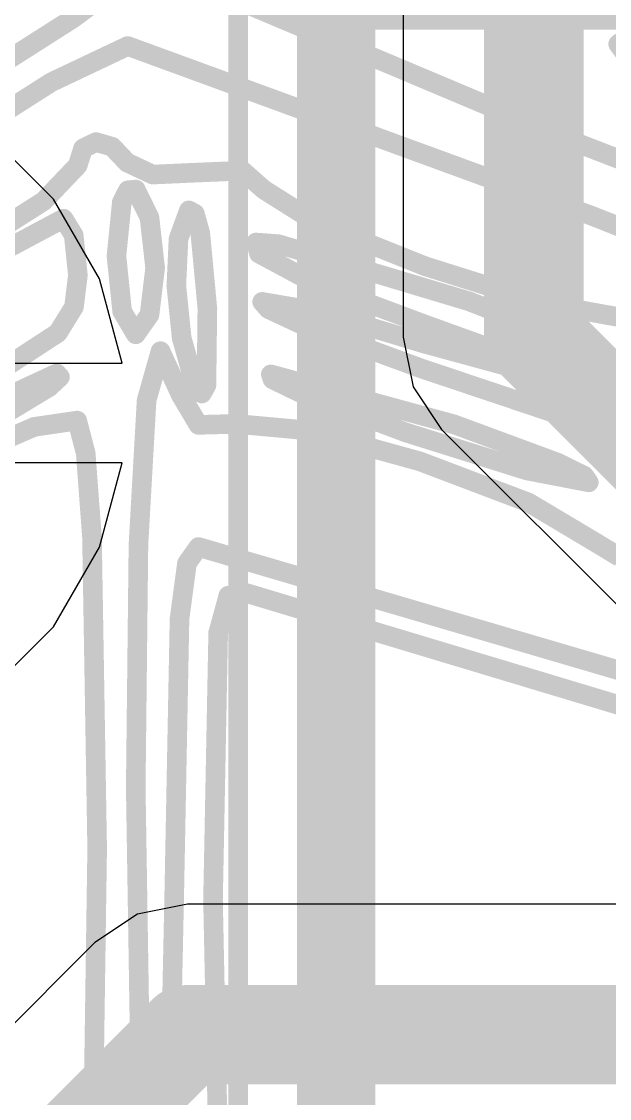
# Model space of a CAD drawing. Header units: inches. Extents: x 1.37 to 4.6, y 1.74 to 5.29.
# Drawn here: x 2.446 to 2.5052, y 2.8838 to 2.9921 of the extents above; entities that cross this region are included whole.
import ezdxf

# ---------------------------------------------------------------- set-up
doc = ezdxf.new("R2010")
doc.units = ezdxf.units.IN
doc.header["$MEASUREMENT"] = 0
for name, color, linetype in [('BottomLayer', 5, 'Continuous'), ('BottomOverlay', 54, 'Continuous'), ('Mechanical13', 56, 'Continuous'), ('Mechanical15', 56, 'Continuous'), ('TopLayer', 1, 'Continuous'), ('TopOverlay', 2, 'Continuous')]:
    doc.layers.add(name, color=color, linetype=linetype)

# ---------------------------------------------------------------- blocks, each defined once
blk = doc.blocks.new('SOP_16_18')
at = {"layer": 'Mechanical13', "const_width": 0.00394}
blk.add_lwpolyline([(0.07677, -0.19488), (-0.07677, -0.19488)], dxfattribs=at)
at = {"layer": 'Mechanical15', "const_width": 0.00197}
blk.add_lwpolyline([(0.15, -0.20472), (-0.15, -0.20472)], dxfattribs=at)
at = {"layer": 'TopOverlay', "const_width": 0.00787}
for points in [[(-0.06102, -0.19488), (-0.06102, 0.19488)], [(0.06102, -0.19488), (-0.06102, -0.19488)]]:
    blk.add_lwpolyline(points, dxfattribs=at)
at = {"layer": 'TopOverlay', "const_width": 0.00394}
blk.add_lwpolyline([(-0.06299, -0.19488, 1), (-0.05906, -0.19488, 1)], format="xyb", close=True, dxfattribs=at)
blk.add_lwpolyline([(-0.06299, -0.19488, 1), (-0.05906, -0.19488, 1)], format="xyb", close=True, dxfattribs=at)

msp = doc.modelspace()

# ---------------------------------------------------------------- linework, layer by layer
at = {"layer": 'BottomLayer'}
for p, q in [((2.44927, 2.97425), (2.44275, 2.98076)), ((2.45387, 2.96626), (2.44927, 2.97425)), ((2.45615, 2.95776), (2.45387, 2.96626)), ((2.42626, 2.95776), (2.45615, 2.95776)), ((2.45615, 2.94775), (2.42626, 2.94775)), ((2.45387, 2.93925), (2.45615, 2.94775)), ((2.44927, 2.93126), (2.45387, 2.93925)), ((2.44275, 2.92475), (2.44927, 2.93126))]:
    msp.add_line(p, q, dxfattribs=at)
at = {"layer": 'BottomOverlay', "const_width": 0.00197}
for points in [[(2.4611, 2.99707), (2.50101, 2.98026)], [(2.45123, 2.99244), (2.45602, 2.996)], [(2.4215, 2.9735), (2.45123, 2.99244)], [(2.50604, 2.98986), (2.50755, 2.99088)], [(2.44904, 2.98602), (2.45672, 2.98966)], [(2.45672, 2.98966), (2.50329, 2.97262)], [(2.50604, 2.98986), (2.50792, 2.98729)], [(2.43059, 2.97425), (2.44904, 2.98602)], [(2.45223, 2.97936), (2.45353, 2.98)], [(2.45353, 2.98), (2.45515, 2.97953)], [(2.45515, 2.97953), (2.45668, 2.97793)], [(2.50101, 2.98026), (2.54014, 2.96513)], [(2.45169, 2.97765), (2.45223, 2.97936)], [(2.44828, 2.97407), (2.45169, 2.97765)], [(2.45668, 2.97793), (2.45924, 2.97673)], [(2.45924, 2.97673), (2.46366, 2.97693)], [(2.46366, 2.97693), (2.46825, 2.97712)], [(2.46825, 2.97712), (2.47042, 2.97521)], [(2.45613, 2.97394), (2.45674, 2.97515)], [(2.45674, 2.97515), (2.45753, 2.97522)], [(2.45753, 2.97522), (2.45891, 2.97241)], [(2.47042, 2.97521), (2.47569, 2.97189)], [(2.44011, 2.96887), (2.44828, 2.97407)], [(2.45559, 2.96854), (2.45613, 2.97394)], [(2.46183, 2.97028), (2.46287, 2.97313)], [(2.46287, 2.97313), (2.46347, 2.97281)], [(2.43813, 2.96583), (2.45026, 2.9723)], [(2.45026, 2.9723), (2.45129, 2.97064)], [(2.45891, 2.97241), (2.45948, 2.96734)], [(2.46347, 2.97281), (2.46402, 2.97084)], [(2.47569, 2.97189), (2.48664, 2.96751)], [(2.50329, 2.97262), (2.56522, 2.94819)], [(2.46402, 2.97084), (2.46473, 2.96327)], [(2.45129, 2.97064), (2.45171, 2.96662)], [(2.46161, 2.96556), (2.46183, 2.97028)], [(2.46963, 2.9699), (2.46992, 2.96879)], [(2.46963, 2.9699), (2.47189, 2.96973)], [(2.47189, 2.96973), (2.491, 2.964)], [(2.46992, 2.96879), (2.47539, 2.96585)], [(2.45559, 2.96854), (2.45616, 2.96298)], [(2.48664, 2.96751), (2.4986, 2.96375)], [(2.45132, 2.96343), (2.45171, 2.96662)], [(2.45891, 2.96263), (2.45948, 2.96734)], [(2.46161, 2.96556), (2.46215, 2.96029)], [(2.47539, 2.96585), (2.48678, 2.96159)], [(2.4497, 2.96081), (2.45132, 2.96343)], [(2.46464, 2.95554), (2.46473, 2.96327)], [(2.47024, 2.96393), (2.47088, 2.9632)], [(2.47024, 2.96393), (2.47585, 2.96297)], [(2.47088, 2.9632), (2.4741, 2.9617)], [(2.491, 2.964), (2.50169, 2.95986)], [(2.4986, 2.96375), (2.50687, 2.96226)], [(2.45616, 2.96298), (2.45753, 2.96067)], [(2.45753, 2.96067), (2.45891, 2.96263)], [(2.47585, 2.96297), (2.48656, 2.95973)], [(2.4741, 2.9617), (2.48617, 2.95726)], [(2.48678, 2.96159), (2.49759, 2.95769)], [(2.44014, 2.95457), (2.4497, 2.96081)], [(2.46215, 2.96029), (2.46341, 2.95582)], [(2.45862, 2.95403), (2.46002, 2.95897)], [(2.46002, 2.95897), (2.46204, 2.95459)], [(2.48656, 2.95973), (2.50164, 2.95562)], [(2.50169, 2.95986), (2.50361, 2.95794)], [(2.50361, 2.95794), (2.5041, 2.95557)], [(2.43916, 2.9519), (2.44958, 2.95673)], [(2.44958, 2.95673), (2.44991, 2.95637)], [(2.47111, 2.95664), (2.48954, 2.95161)], [(2.47111, 2.95664), (2.47128, 2.95614)], [(2.48617, 2.95726), (2.5041, 2.95124)], [(2.49759, 2.95769), (2.50164, 2.95562)], [(2.44881, 2.95535), (2.44991, 2.95637)], [(2.46341, 2.95582), (2.46417, 2.95471)], [(2.47128, 2.95614), (2.47389, 2.95487)], [(2.5041, 2.95124), (2.5041, 2.95557)], [(2.44317, 2.95194), (2.44881, 2.95535)], [(2.46204, 2.95459), (2.46383, 2.95156)], [(2.46417, 2.95471), (2.46464, 2.95554)], [(2.47389, 2.95487), (2.48465, 2.95081)], [(2.4578, 2.93949), (2.45862, 2.95403)], [(2.43979, 2.9481), (2.44733, 2.95136)], [(2.44733, 2.95136), (2.45164, 2.95199)], [(2.45164, 2.95199), (2.4525, 2.9487)], [(2.46383, 2.95156), (2.46761, 2.95166)], [(2.46761, 2.95166), (2.47485, 2.951)], [(2.48954, 2.95161), (2.49993, 2.94777)], [(2.47485, 2.951), (2.4861, 2.94789)], [(2.48465, 2.95081), (2.49685, 2.94698)], [(2.4525, 2.9487), (2.45313, 2.94023)], [(2.4861, 2.94789), (2.49703, 2.94375)], [(2.49685, 2.94698), (2.50309, 2.94578)], [(2.49993, 2.94777), (2.50263, 2.94644)], [(2.50263, 2.94644), (2.50309, 2.94578)], [(2.49703, 2.94375), (2.50334, 2.93999)], [(2.45313, 2.94023), (2.45365, 2.90893)], [(2.45753, 2.91507), (2.4578, 2.93949)], [(2.50334, 2.93999), (2.50623, 2.93825)], [(2.46268, 2.93764), (2.46384, 2.93928)], [(2.46384, 2.93928), (2.50895, 2.92604)], [(2.46193, 2.93205), (2.46268, 2.93764)], [(2.46582, 2.93065), (2.46684, 2.93438)], [(2.46684, 2.93438), (2.46869, 2.93464)], [(2.46869, 2.93464), (2.50782, 2.92287)], [(2.46142, 2.90537), (2.46193, 2.93205)], [(2.4653, 2.90377), (2.46582, 2.93065)], [(2.45753, 2.91507), (2.45804, 2.88281)], [(2.45315, 2.87422), (2.45365, 2.90893)], [(2.4609, 2.88039), (2.46142, 2.90537)], [(2.4653, 2.90377), (2.46585, 2.87708)]]:
    msp.add_lwpolyline(points, dxfattribs=at)
at = {"layer": 'BottomOverlay', "const_width": 0.000984}
for points in [[(2.45074, 2.99244, 1), (2.45172, 2.99244, 1)], [(2.45074, 2.99244, 1), (2.45172, 2.99244, 1)], [(2.45623, 2.98966, 1), (2.45722, 2.98966, 1)], [(2.45623, 2.98966, 1), (2.45722, 2.98966, 1)], [(2.50555, 2.98986, 1), (2.50653, 2.98986, 1)], [(2.50555, 2.98986, 1), (2.50653, 2.98986, 1)], [(2.44855, 2.98602, 1), (2.44953, 2.98602, 1)], [(2.44855, 2.98602, 1), (2.44953, 2.98602, 1)], [(2.45304, 2.98, 1), (2.45402, 2.98, 1)], [(2.45304, 2.98, 1), (2.45402, 2.98, 1)], [(2.45466, 2.97953, 1), (2.45565, 2.97953, 1)], [(2.45466, 2.97953, 1), (2.45565, 2.97953, 1)], [(2.50051, 2.98026, 1), (2.5015, 2.98026, 1)], [(2.50051, 2.98026, 1), (2.5015, 2.98026, 1)], [(2.45174, 2.97936, 1), (2.45272, 2.97936, 1)], [(2.45174, 2.97936, 1), (2.45272, 2.97936, 1)], [(2.4512, 2.97765, 1), (2.45218, 2.97765, 1)], [(2.4512, 2.97765, 1), (2.45218, 2.97765, 1)], [(2.45619, 2.97793, 1), (2.45718, 2.97793, 1)], [(2.45619, 2.97793, 1), (2.45718, 2.97793, 1)], [(2.45875, 2.97673, 1), (2.45973, 2.97673, 1)], [(2.45875, 2.97673, 1), (2.45973, 2.97673, 1)], [(2.46317, 2.97693, 1), (2.46416, 2.97693, 1)], [(2.46317, 2.97693, 1), (2.46416, 2.97693, 1)], [(2.46775, 2.97712, 1), (2.46874, 2.97712, 1)], [(2.46775, 2.97712, 1), (2.46874, 2.97712, 1)], [(2.45625, 2.97515, 1), (2.45723, 2.97515, 1)], [(2.45625, 2.97515, 1), (2.45723, 2.97515, 1)], [(2.45704, 2.97522, 1), (2.45803, 2.97522, 1)], [(2.45704, 2.97522, 1), (2.45803, 2.97522, 1)], [(2.46993, 2.97521, 1), (2.47091, 2.97521, 1)], [(2.46993, 2.97521, 1), (2.47091, 2.97521, 1)], [(2.44779, 2.97407, 1), (2.44877, 2.97407, 1)], [(2.44779, 2.97407, 1), (2.44877, 2.97407, 1)], [(2.45563, 2.97394, 1), (2.45662, 2.97394, 1)], [(2.45563, 2.97394, 1), (2.45662, 2.97394, 1)], [(2.46238, 2.97313, 1), (2.46336, 2.97313, 1)], [(2.46238, 2.97313, 1), (2.46336, 2.97313, 1)], [(2.44977, 2.9723, 1), (2.45075, 2.9723, 1)], [(2.44977, 2.9723, 1), (2.45075, 2.9723, 1)], [(2.45841, 2.97241, 1), (2.4594, 2.97241, 1)], [(2.45841, 2.97241, 1), (2.4594, 2.97241, 1)], [(2.46298, 2.97281, 1), (2.46396, 2.97281, 1)], [(2.46298, 2.97281, 1), (2.46396, 2.97281, 1)], [(2.4752, 2.97189, 1), (2.47618, 2.97189, 1)], [(2.4752, 2.97189, 1), (2.47618, 2.97189, 1)], [(2.5028, 2.97262, 1), (2.50378, 2.97262, 1)], [(2.5028, 2.97262, 1), (2.50378, 2.97262, 1)], [(2.46353, 2.97084, 1), (2.46451, 2.97084, 1)], [(2.46353, 2.97084, 1), (2.46451, 2.97084, 1)], [(2.45079, 2.97064, 1), (2.45178, 2.97064, 1)], [(2.45079, 2.97064, 1), (2.45178, 2.97064, 1)], [(2.46134, 2.97028, 1), (2.46233, 2.97028, 1)], [(2.46134, 2.97028, 1), (2.46233, 2.97028, 1)], [(2.46913, 2.9699, 1), (2.47012, 2.9699, 1)], [(2.46913, 2.9699, 1), (2.47012, 2.9699, 1)], [(2.47139, 2.96973, 1), (2.47238, 2.96973, 1)], [(2.47139, 2.96973, 1), (2.47238, 2.96973, 1)], [(2.46943, 2.96879, 1), (2.47042, 2.96879, 1)], [(2.46943, 2.96879, 1), (2.47042, 2.96879, 1)], [(2.4551, 2.96854, 1), (2.45609, 2.96854, 1)], [(2.4551, 2.96854, 1), (2.45609, 2.96854, 1)], [(2.48615, 2.96751, 1), (2.48714, 2.96751, 1)], [(2.48615, 2.96751, 1), (2.48714, 2.96751, 1)], [(2.45122, 2.96662, 1), (2.45221, 2.96662, 1)], [(2.45122, 2.96662, 1), (2.45221, 2.96662, 1)], [(2.45898, 2.96734, 1), (2.45997, 2.96734, 1)], [(2.45898, 2.96734, 1), (2.45997, 2.96734, 1)], [(2.46111, 2.96556, 1), (2.4621, 2.96556, 1)], [(2.46111, 2.96556, 1), (2.4621, 2.96556, 1)], [(2.47489, 2.96585, 1), (2.47588, 2.96585, 1)], [(2.47489, 2.96585, 1), (2.47588, 2.96585, 1)], [(2.45083, 2.96343, 1), (2.45181, 2.96343, 1)], [(2.45083, 2.96343, 1), (2.45181, 2.96343, 1)], [(2.46424, 2.96327, 1), (2.46523, 2.96327, 1)], [(2.46424, 2.96327, 1), (2.46523, 2.96327, 1)], [(2.46975, 2.96393, 1), (2.47073, 2.96393, 1)], [(2.46975, 2.96393, 1), (2.47073, 2.96393, 1)], [(2.47039, 2.9632, 1), (2.47137, 2.9632, 1)], [(2.47039, 2.9632, 1), (2.47137, 2.9632, 1)], [(2.49051, 2.964, 1), (2.4915, 2.964, 1)], [(2.49051, 2.964, 1), (2.4915, 2.964, 1)], [(2.49811, 2.96375, 1), (2.49909, 2.96375, 1)], [(2.49811, 2.96375, 1), (2.49909, 2.96375, 1)], [(2.45567, 2.96298, 1), (2.45666, 2.96298, 1)], [(2.45567, 2.96298, 1), (2.45666, 2.96298, 1)], [(2.45841, 2.96263, 1), (2.4594, 2.96263, 1)], [(2.45841, 2.96263, 1), (2.4594, 2.96263, 1)], [(2.47536, 2.96297, 1), (2.47635, 2.96297, 1)], [(2.47536, 2.96297, 1), (2.47635, 2.96297, 1)], [(2.47361, 2.9617, 1), (2.47459, 2.9617, 1)], [(2.47361, 2.9617, 1), (2.47459, 2.9617, 1)], [(2.48629, 2.96159, 1), (2.48727, 2.96159, 1)], [(2.48629, 2.96159, 1), (2.48727, 2.96159, 1)], [(2.44921, 2.96081, 1), (2.45019, 2.96081, 1)], [(2.44921, 2.96081, 1), (2.45019, 2.96081, 1)], [(2.45704, 2.96067, 1), (2.45803, 2.96067, 1)], [(2.45704, 2.96067, 1), (2.45803, 2.96067, 1)], [(2.46165, 2.96029, 1), (2.46264, 2.96029, 1)], [(2.46165, 2.96029, 1), (2.46264, 2.96029, 1)], [(2.45953, 2.95897, 1), (2.46052, 2.95897, 1)], [(2.45953, 2.95897, 1), (2.46052, 2.95897, 1)], [(2.48606, 2.95973, 1), (2.48705, 2.95973, 1)], [(2.48606, 2.95973, 1), (2.48705, 2.95973, 1)], [(2.5012, 2.95986, 1), (2.50218, 2.95986, 1)], [(2.5012, 2.95986, 1), (2.50218, 2.95986, 1)], [(2.50311, 2.95794, 1), (2.5041, 2.95794, 1)], [(2.50311, 2.95794, 1), (2.5041, 2.95794, 1)], [(2.44909, 2.95673, 1), (2.45007, 2.95673, 1)], [(2.44909, 2.95673, 1), (2.45007, 2.95673, 1)], [(2.47062, 2.95664, 1), (2.4716, 2.95664, 1)], [(2.47062, 2.95664, 1), (2.4716, 2.95664, 1)], [(2.48568, 2.95726, 1), (2.48667, 2.95726, 1)], [(2.48568, 2.95726, 1), (2.48667, 2.95726, 1)], [(2.4971, 2.95769, 1), (2.49808, 2.95769, 1)], [(2.4971, 2.95769, 1), (2.49808, 2.95769, 1)], [(2.44942, 2.95637, 1), (2.4504, 2.95637, 1)], [(2.44942, 2.95637, 1), (2.4504, 2.95637, 1)], [(2.46292, 2.95582, 1), (2.46391, 2.95582, 1)], [(2.46292, 2.95582, 1), (2.46391, 2.95582, 1)], [(2.47079, 2.95614, 1), (2.47177, 2.95614, 1)], [(2.47079, 2.95614, 1), (2.47177, 2.95614, 1)], [(2.50115, 2.95562, 1), (2.50213, 2.95562, 1)], [(2.50115, 2.95562, 1), (2.50213, 2.95562, 1)], [(2.50361, 2.95557, 1), (2.50459, 2.95557, 1)], [(2.50361, 2.95557, 1), (2.50459, 2.95557, 1)], [(2.44832, 2.95535, 1), (2.44931, 2.95535, 1)], [(2.44832, 2.95535, 1), (2.44931, 2.95535, 1)], [(2.46155, 2.95459, 1), (2.46254, 2.95459, 1)], [(2.46155, 2.95459, 1), (2.46254, 2.95459, 1)], [(2.46368, 2.95471, 1), (2.46466, 2.95471, 1)], [(2.46368, 2.95471, 1), (2.46466, 2.95471, 1)], [(2.46414, 2.95554, 1), (2.46513, 2.95554, 1)], [(2.46414, 2.95554, 1), (2.46513, 2.95554, 1)], [(2.4734, 2.95487, 1), (2.47438, 2.95487, 1)], [(2.4734, 2.95487, 1), (2.47438, 2.95487, 1)], [(2.45813, 2.95403, 1), (2.45911, 2.95403, 1)], [(2.45813, 2.95403, 1), (2.45911, 2.95403, 1)], [(2.44683, 2.95136, 1), (2.44782, 2.95136, 1)], [(2.44683, 2.95136, 1), (2.44782, 2.95136, 1)], [(2.45114, 2.95199, 1), (2.45213, 2.95199, 1)], [(2.45114, 2.95199, 1), (2.45213, 2.95199, 1)], [(2.46334, 2.95156, 1), (2.46432, 2.95156, 1)], [(2.46334, 2.95156, 1), (2.46432, 2.95156, 1)], [(2.46711, 2.95166, 1), (2.4681, 2.95166, 1)], [(2.46711, 2.95166, 1), (2.4681, 2.95166, 1)], [(2.48905, 2.95161, 1), (2.49004, 2.95161, 1)], [(2.48905, 2.95161, 1), (2.49004, 2.95161, 1)], [(2.50361, 2.95124, 1), (2.50459, 2.95124, 1)], [(2.50361, 2.95124, 1), (2.50459, 2.95124, 1)], [(2.47436, 2.951, 1), (2.47534, 2.951, 1)], [(2.47436, 2.951, 1), (2.47534, 2.951, 1)], [(2.48416, 2.95081, 1), (2.48515, 2.95081, 1)], [(2.48416, 2.95081, 1), (2.48515, 2.95081, 1)], [(2.45201, 2.9487, 1), (2.45299, 2.9487, 1)], [(2.45201, 2.9487, 1), (2.45299, 2.9487, 1)], [(2.4856, 2.94789, 1), (2.48659, 2.94789, 1)], [(2.4856, 2.94789, 1), (2.48659, 2.94789, 1)], [(2.49636, 2.94698, 1), (2.49735, 2.94698, 1)], [(2.49636, 2.94698, 1), (2.49735, 2.94698, 1)], [(2.49944, 2.94777, 1), (2.50042, 2.94777, 1)], [(2.49944, 2.94777, 1), (2.50042, 2.94777, 1)], [(2.50214, 2.94644, 1), (2.50312, 2.94644, 1)], [(2.50214, 2.94644, 1), (2.50312, 2.94644, 1)], [(2.50259, 2.94578, 1), (2.50358, 2.94578, 1)], [(2.50259, 2.94578, 1), (2.50358, 2.94578, 1)], [(2.49654, 2.94375, 1), (2.49752, 2.94375, 1)], [(2.49654, 2.94375, 1), (2.49752, 2.94375, 1)], [(2.45264, 2.94023, 1), (2.45362, 2.94023, 1)], [(2.45264, 2.94023, 1), (2.45362, 2.94023, 1)], [(2.45731, 2.93949, 1), (2.45829, 2.93949, 1)], [(2.45731, 2.93949, 1), (2.45829, 2.93949, 1)], [(2.50285, 2.93999, 1), (2.50384, 2.93999, 1)], [(2.50285, 2.93999, 1), (2.50384, 2.93999, 1)], [(2.46335, 2.93928, 1), (2.46433, 2.93928, 1)], [(2.46335, 2.93928, 1), (2.46433, 2.93928, 1)], [(2.46219, 2.93764, 1), (2.46317, 2.93764, 1)], [(2.46219, 2.93764, 1), (2.46317, 2.93764, 1)], [(2.46634, 2.93438, 1), (2.46733, 2.93438, 1)], [(2.46634, 2.93438, 1), (2.46733, 2.93438, 1)], [(2.4682, 2.93464, 1), (2.46918, 2.93464, 1)], [(2.4682, 2.93464, 1), (2.46918, 2.93464, 1)], [(2.46144, 2.93205, 1), (2.46243, 2.93205, 1)], [(2.46144, 2.93205, 1), (2.46243, 2.93205, 1)], [(2.46532, 2.93065, 1), (2.46631, 2.93065, 1)], [(2.46532, 2.93065, 1), (2.46631, 2.93065, 1)], [(2.45704, 2.91507, 1), (2.45803, 2.91507, 1)], [(2.45704, 2.91507, 1), (2.45803, 2.91507, 1)], [(2.45316, 2.90893, 1), (2.45415, 2.90893, 1)], [(2.45316, 2.90893, 1), (2.45415, 2.90893, 1)], [(2.46092, 2.90537, 1), (2.46191, 2.90537, 1)], [(2.46092, 2.90537, 1), (2.46191, 2.90537, 1)], [(2.4648, 2.90377, 1), (2.46579, 2.90377, 1)], [(2.4648, 2.90377, 1), (2.46579, 2.90377, 1)]]:
    msp.add_lwpolyline(points, format="xyb", close=True, dxfattribs=at)
at = {"layer": 'TopLayer'}
for p, q in [((2.48443, 2.99445), (2.48443, 2.96039)), ((2.44927, 2.97425), (2.44275, 2.98076)), ((2.45387, 2.96626), (2.44927, 2.97425)), ((2.45615, 2.95776), (2.45387, 2.96626)), ((2.48443, 2.96039), (2.48543, 2.95537)), ((2.42126, 2.95776), (2.45615, 2.95776)), ((2.48543, 2.95537), (2.48828, 2.95111)), ((2.48828, 2.95111), (2.52843, 2.91095)), ((2.45615, 2.94775), (2.42626, 2.94775)), ((2.45387, 2.93925), (2.45615, 2.94775)), ((2.44927, 2.93126), (2.45387, 2.93925)), ((2.44275, 2.92475), (2.44927, 2.93126)), ((2.46272, 2.90336), (2.45769, 2.90236)), ((2.53148, 2.90336), (2.46272, 2.90336)), ((2.45769, 2.90236), (2.45343, 2.89951)), ((2.45343, 2.89951), (2.39434, 2.84042))]:
    msp.add_line(p, q, dxfattribs=at)
at = {"layer": 'TopLayer', "const_width": 0.01}
for points in [[(2.49756, 2.96039), (2.49756, 3.04051)], [(2.49756, 2.96039), (2.53772, 2.92023)], [(2.39519, 2.8227), (2.46272, 2.89023)], [(2.46272, 2.89023), (2.53272, 2.89023)]]:
    msp.add_lwpolyline(points, dxfattribs=at)
at = {"layer": 'TopLayer', "const_width": 0.005}
for points in [[(2.49506, 2.96039, 1), (2.50006, 2.96039, 1)], [(2.49506, 2.96039, 1), (2.50006, 2.96039, 1)], [(2.46022, 2.89023, 1), (2.46522, 2.89023, 1)], [(2.46022, 2.89023, 1), (2.46522, 2.89023, 1)]]:
    msp.add_lwpolyline(points, format="xyb", close=True, dxfattribs=at)

# ---------------------------------------------------------------- block references
at = {"rotation": 270}
msp.add_blockref('SOP_16_18', (2.67256, 2.93421), dxfattribs=at)

doc.saveas('drawing.dxf')
